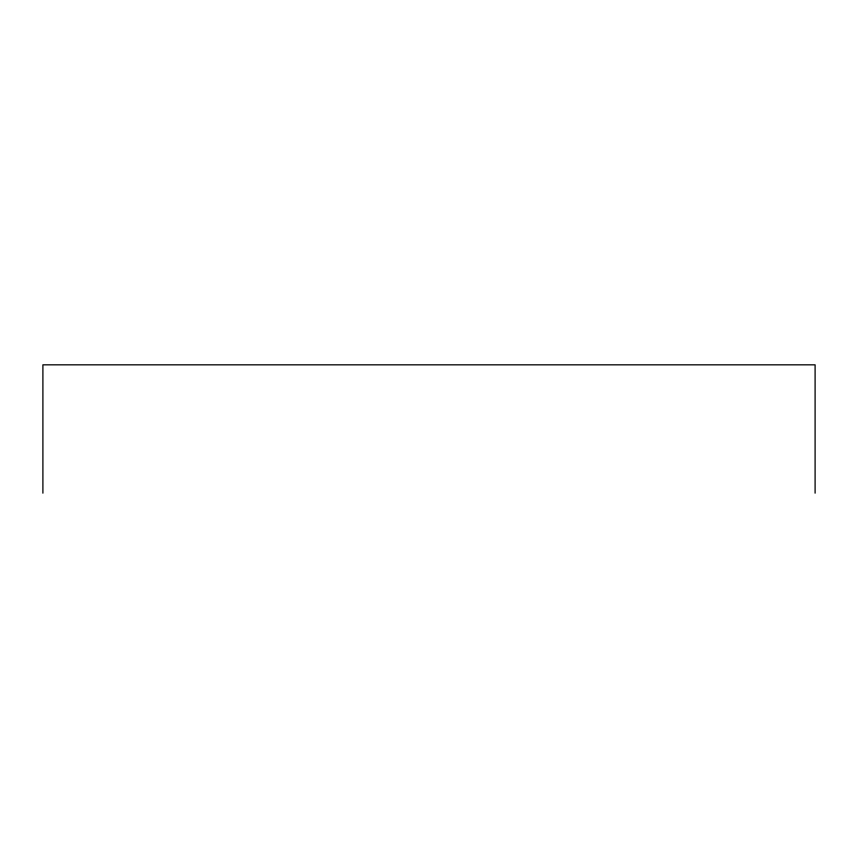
<?xml version="1.0" encoding="UTF-8"?>
<svg xmlns="http://www.w3.org/2000/svg" width="858" height="858" viewBox="0 0 858 858"><rect width="100%" height="100%" fill="white"/><g stroke="black" fill="none" stroke-linecap="round" stroke-linejoin="round"><path stroke-width="1.29" d="M815.1 493.168L815.1 364.832L42.9 364.832L42.9 493.168"/></g></svg>
